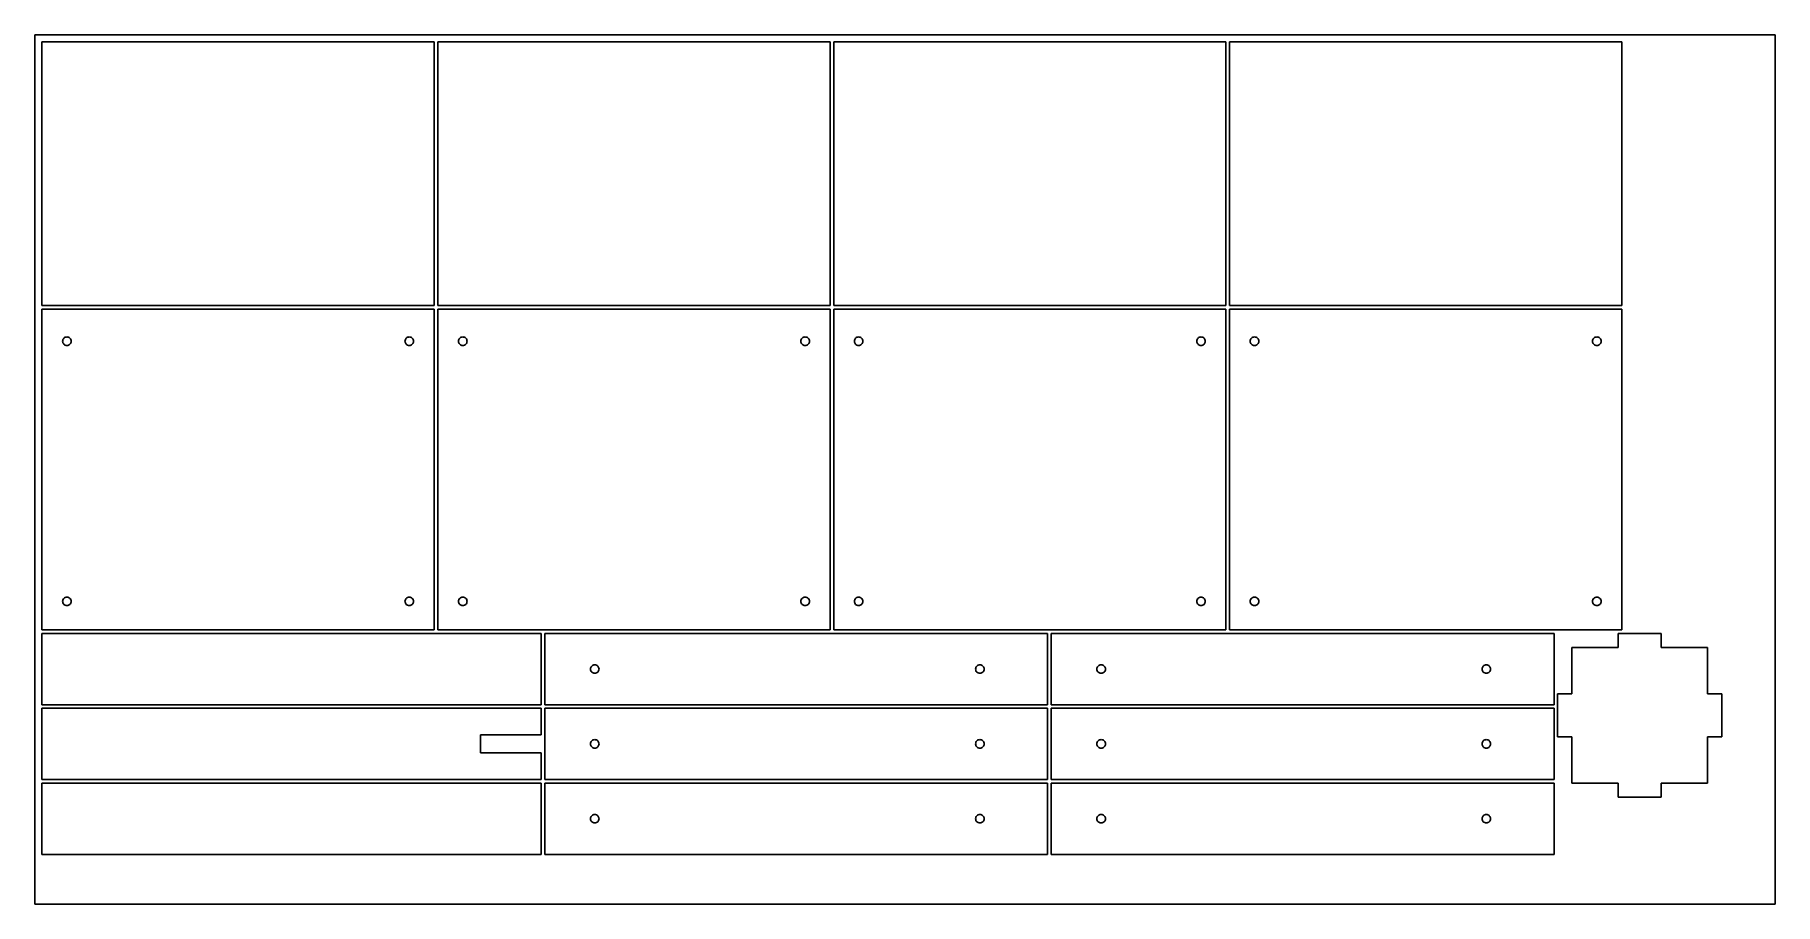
# Model space of a CAD drawing. Extents: x -122 to 122, y -61 to 61.
import ezdxf

# ---------------------------------------------------------------- set-up
doc = ezdxf.new("R2010")
doc.units = 0

msp = doc.modelspace()

# ---------------------------------------------------------------- linework, layer by layer
for p, q in [((-122, -61), (-122, 61)), ((-122, 61), (122, 61)), ((122, -61), (122, 61)), ((-121, 23), (-121, 60)), ((-121, 60), (-66, 60)), ((-66, 23), (-66, 60)), ((-65.5, 23), (-65.5, 60)), ((-65.5, 60), (-10.5, 60)), ((-10.5, 23), (-10.5, 60)), ((-10, 23), (-10, 60)), ((-10, 60), (45, 60)), ((45, 23), (45, 60)), ((45.5, 23), (45.5, 60)), ((45.5, 60), (100.5, 60)), ((100.5, 23), (100.5, 60)), ((-121, 23), (-66, 23)), ((-121, -22.5), (-121, 22.5)), ((-121, 22.5), (-66, 22.5)), ((-66, -22.5), (-66, 22.5)), ((-65.5, 23), (-10.5, 23)), ((-65.5, -22.5), (-65.5, 22.5)), ((-65.5, 22.5), (-10.5, 22.5)), ((-10.5, -22.5), (-10.5, 22.5)), ((-10, 23), (45, 23)), ((-10, -22.5), (-10, 22.5)), ((-10, 22.5), (45, 22.5)), ((45, -22.5), (45, 22.5)), ((45.5, 23), (100.5, 23)), ((45.5, -22.5), (45.5, 22.5)), ((45.5, 22.5), (100.5, 22.5)), ((100.5, -22.5), (100.5, 22.5)), ((-118.1, 18), (-118.09, 18.12)), ((-118.1, 18), (-118.09, 17.88)), ((-118.09, 18.12), (-118.05, 18.23)), ((-118.09, 17.88), (-118.05, 17.77)), ((-118, 18.33), (-118.05, 18.23)), ((-118, 17.67), (-118.05, 17.77)), ((-118, 18.33), (-117.92, 18.42)), ((-118, 17.67), (-117.92, 17.58)), ((-117.83, 18.5), (-117.92, 18.42)), ((-117.92, 17.58), (-117.83, 17.5)), ((-117.83, 18.5), (-117.73, 18.55)), ((-117.83, 17.5), (-117.73, 17.45)), ((-117.62, 18.59), (-117.73, 18.55)), ((-117.73, 17.45), (-117.62, 17.41)), ((-117.62, 18.59), (-117.5, 18.6)), ((-117.62, 17.41), (-117.5, 17.4)), ((-117.38, 18.59), (-117.5, 18.6)), ((-117.5, 17.4), (-117.38, 17.41)), ((-117.38, 18.59), (-117.27, 18.55)), ((-117.38, 17.41), (-117.27, 17.45)), ((-117.17, 18.5), (-117.27, 18.55)), ((-117.27, 17.45), (-117.17, 17.5)), ((-117.17, 18.5), (-117.08, 18.42)), ((-117.17, 17.5), (-117.08, 17.58)), ((-117, 18.33), (-117.08, 18.42)), ((-117.08, 17.58), (-117, 17.67)), ((-117, 18.33), (-116.95, 18.23)), ((-117, 17.67), (-116.95, 17.77)), ((-116.91, 18.12), (-116.95, 18.23)), ((-116.91, 17.88), (-116.95, 17.77)), ((-116.9, 18), (-116.91, 18.12)), ((-116.9, 18), (-116.91, 17.88)), ((-70.1, 18), (-70.09, 18.12)), ((-70.1, 18), (-70.09, 17.88)), ((-70.09, 18.12), (-70.05, 18.23)), ((-70.09, 17.88), (-70.05, 17.77)), ((-70, 18.33), (-70.05, 18.23)), ((-70, 17.67), (-70.05, 17.77)), ((-70, 18.33), (-69.92, 18.42)), ((-70, 17.67), (-69.92, 17.58)), ((-69.83, 18.5), (-69.92, 18.42)), ((-69.92, 17.58), (-69.83, 17.5)), ((-69.83, 18.5), (-69.73, 18.55)), ((-69.83, 17.5), (-69.73, 17.45)), ((-69.62, 18.59), (-69.73, 18.55)), ((-69.73, 17.45), (-69.62, 17.41)), ((-69.62, 18.59), (-69.5, 18.6)), ((-69.62, 17.41), (-69.5, 17.4)), ((-69.38, 18.59), (-69.5, 18.6)), ((-69.5, 17.4), (-69.38, 17.41)), ((-69.38, 18.59), (-69.27, 18.55)), ((-69.38, 17.41), (-69.27, 17.45)), ((-69.17, 18.5), (-69.27, 18.55)), ((-69.27, 17.45), (-69.17, 17.5)), ((-69.17, 18.5), (-69.08, 18.42)), ((-69.08, 17.58), (-69.17, 17.5)), ((-69, 18.33), (-69.08, 18.42)), ((-69.08, 17.58), (-69, 17.67)), ((-69, 18.33), (-68.95, 18.23)), ((-69, 17.67), (-68.95, 17.77)), ((-68.91, 18.12), (-68.95, 18.23)), ((-68.91, 17.88), (-68.95, 17.77)), ((-68.9, 18), (-68.91, 18.12)), ((-68.9, 18), (-68.91, 17.88)), ((-62.6, 18), (-62.59, 18.12)), ((-62.6, 18), (-62.59, 17.88)), ((-62.59, 18.12), (-62.55, 18.23)), ((-62.59, 17.88), (-62.55, 17.77)), ((-62.5, 18.33), (-62.55, 18.23)), ((-62.5, 17.67), (-62.55, 17.77)), ((-62.5, 18.33), (-62.42, 18.42)), ((-62.5, 17.67), (-62.42, 17.58)), ((-62.33, 18.5), (-62.42, 18.42)), ((-62.42, 17.58), (-62.33, 17.5)), ((-62.33, 18.5), (-62.23, 18.55)), ((-62.33, 17.5), (-62.23, 17.45)), ((-62.12, 18.59), (-62.23, 18.55)), ((-62.23, 17.45), (-62.12, 17.41)), ((-62.12, 18.59), (-62, 18.6)), ((-62.12, 17.41), (-62, 17.4)), ((-61.88, 18.59), (-62, 18.6)), ((-62, 17.4), (-61.88, 17.41)), ((-61.88, 18.59), (-61.77, 18.55)), ((-61.88, 17.41), (-61.77, 17.45)), ((-61.67, 18.5), (-61.77, 18.55)), ((-61.77, 17.45), (-61.67, 17.5)), ((-61.67, 18.5), (-61.58, 18.42)), ((-61.67, 17.5), (-61.58, 17.58)), ((-61.5, 18.33), (-61.58, 18.42)), ((-61.58, 17.58), (-61.5, 17.67)), ((-61.5, 18.33), (-61.45, 18.23)), ((-61.5, 17.67), (-61.45, 17.77)), ((-61.41, 18.12), (-61.45, 18.23)), ((-61.41, 17.88), (-61.45, 17.77)), ((-61.4, 18), (-61.41, 18.12)), ((-61.4, 18), (-61.41, 17.88)), ((-14.6, 18), (-14.59, 18.12)), ((-14.6, 18), (-14.59, 17.88)), ((-14.59, 18.12), (-14.55, 18.23)), ((-14.59, 17.88), (-14.55, 17.77)), ((-14.5, 18.33), (-14.55, 18.23)), ((-14.5, 17.67), (-14.55, 17.77)), ((-14.5, 18.33), (-14.42, 18.42)), ((-14.5, 17.67), (-14.42, 17.58)), ((-14.33, 18.5), (-14.42, 18.42)), ((-14.42, 17.58), (-14.33, 17.5)), ((-14.33, 18.5), (-14.23, 18.55)), ((-14.33, 17.5), (-14.23, 17.45)), ((-14.12, 18.59), (-14.23, 18.55)), ((-14.23, 17.45), (-14.12, 17.41)), ((-14.12, 18.59), (-14, 18.6)), ((-14.12, 17.41), (-14, 17.4)), ((-13.88, 18.59), (-14, 18.6)), ((-14, 17.4), (-13.88, 17.41)), ((-13.88, 18.59), (-13.77, 18.55)), ((-13.88, 17.41), (-13.77, 17.45)), ((-13.67, 18.5), (-13.77, 18.55)), ((-13.77, 17.45), (-13.67, 17.5)), ((-13.67, 18.5), (-13.58, 18.42)), ((-13.58, 17.58), (-13.67, 17.5)), ((-13.5, 18.33), (-13.58, 18.42)), ((-13.58, 17.58), (-13.5, 17.67)), ((-13.5, 18.33), (-13.45, 18.23)), ((-13.5, 17.67), (-13.45, 17.77)), ((-13.41, 18.12), (-13.45, 18.23)), ((-13.41, 17.88), (-13.45, 17.77)), ((-13.4, 18), (-13.41, 18.12)), ((-13.4, 18), (-13.41, 17.88)), ((-7.1, 18), (-7.09, 18.12)), ((-7.1, 18), (-7.09, 17.88)), ((-7.09, 18.12), (-7.05, 18.23)), ((-7.09, 17.88), (-7.05, 17.77)), ((-7, 18.33), (-7.05, 18.23)), ((-7, 17.67), (-7.05, 17.77)), ((-7, 18.33), (-6.92, 18.42)), ((-7, 17.67), (-6.92, 17.58)), ((-6.83, 18.5), (-6.92, 18.42)), ((-6.92, 17.58), (-6.83, 17.5)), ((-6.83, 18.5), (-6.73, 18.55)), ((-6.83, 17.5), (-6.73, 17.45)), ((-6.62, 18.59), (-6.73, 18.55)), ((-6.73, 17.45), (-6.62, 17.41)), ((-6.62, 18.59), (-6.5, 18.6)), ((-6.62, 17.41), (-6.5, 17.4)), ((-6.38, 18.59), (-6.5, 18.6)), ((-6.5, 17.4), (-6.38, 17.41)), ((-6.38, 18.59), (-6.27, 18.55)), ((-6.38, 17.41), (-6.27, 17.45)), ((-6.17, 18.5), (-6.27, 18.55)), ((-6.27, 17.45), (-6.17, 17.5)), ((-6.17, 18.5), (-6.08, 18.42)), ((-6.17, 17.5), (-6.08, 17.58)), ((-6, 18.33), (-6.08, 18.42)), ((-6.08, 17.58), (-6, 17.67)), ((-6, 18.33), (-5.95, 18.23)), ((-6, 17.67), (-5.95, 17.77)), ((-5.91, 18.12), (-5.95, 18.23)), ((-5.91, 17.88), (-5.95, 17.77)), ((-5.9, 18), (-5.91, 18.12)), ((-5.9, 18), (-5.91, 17.88)), ((40.9, 18), (40.91, 18.12)), ((40.9, 18), (40.91, 17.88)), ((40.91, 18.12), (40.95, 18.23)), ((40.91, 17.88), (40.95, 17.77)), ((41, 18.33), (40.95, 18.23)), ((41, 17.67), (40.95, 17.77)), ((41, 18.33), (41.08, 18.42)), ((41, 17.67), (41.08, 17.58)), ((41.17, 18.5), (41.08, 18.42)), ((41.08, 17.58), (41.17, 17.5)), ((41.17, 18.5), (41.27, 18.55)), ((41.17, 17.5), (41.27, 17.45)), ((41.38, 18.59), (41.27, 18.55)), ((41.27, 17.45), (41.38, 17.41)), ((41.38, 18.59), (41.5, 18.6)), ((41.38, 17.41), (41.5, 17.4)), ((41.62, 18.59), (41.5, 18.6)), ((41.5, 17.4), (41.62, 17.41)), ((41.62, 18.59), (41.73, 18.55)), ((41.62, 17.41), (41.73, 17.45)), ((41.83, 18.5), (41.73, 18.55)), ((41.73, 17.45), (41.83, 17.5)), ((41.83, 18.5), (41.92, 18.42)), ((41.92, 17.58), (41.83, 17.5)), ((42, 18.33), (41.92, 18.42)), ((41.92, 17.58), (42, 17.67)), ((42, 18.33), (42.05, 18.23)), ((42, 17.67), (42.05, 17.77)), ((42.09, 18.12), (42.05, 18.23)), ((42.09, 17.88), (42.05, 17.77)), ((42.1, 18), (42.09, 18.12)), ((42.1, 18), (42.09, 17.88)), ((48.4, 18), (48.41, 18.12)), ((48.4, 18), (48.41, 17.88)), ((48.41, 18.12), (48.45, 18.23)), ((48.41, 17.88), (48.45, 17.77)), ((48.5, 18.33), (48.45, 18.23)), ((48.5, 17.67), (48.45, 17.77)), ((48.5, 18.33), (48.58, 18.42)), ((48.5, 17.67), (48.58, 17.58)), ((48.67, 18.5), (48.58, 18.42)), ((48.58, 17.58), (48.67, 17.5)), ((48.67, 18.5), (48.77, 18.55)), ((48.67, 17.5), (48.77, 17.45)), ((48.88, 18.59), (48.77, 18.55)), ((48.77, 17.45), (48.88, 17.41)), ((48.88, 18.59), (49, 18.6)), ((48.88, 17.41), (49, 17.4)), ((49.12, 18.59), (49, 18.6)), ((49, 17.4), (49.12, 17.41)), ((49.12, 18.59), (49.23, 18.55)), ((49.12, 17.41), (49.23, 17.45)), ((49.33, 18.5), (49.23, 18.55)), ((49.23, 17.45), (49.33, 17.5)), ((49.33, 18.5), (49.42, 18.42)), ((49.33, 17.5), (49.42, 17.58)), ((49.5, 18.33), (49.42, 18.42)), ((49.42, 17.58), (49.5, 17.67)), ((49.5, 18.33), (49.55, 18.23)), ((49.5, 17.67), (49.55, 17.77)), ((49.59, 18.12), (49.55, 18.23)), ((49.59, 17.88), (49.55, 17.77)), ((49.6, 18), (49.59, 18.12)), ((49.6, 18), (49.59, 17.88)), ((96.4, 18), (96.41, 18.12)), ((96.4, 18), (96.41, 17.88)), ((96.41, 18.12), (96.45, 18.23)), ((96.41, 17.88), (96.45, 17.77)), ((96.5, 18.33), (96.45, 18.23)), ((96.5, 17.67), (96.45, 17.77)), ((96.5, 18.33), (96.58, 18.42)), ((96.5, 17.67), (96.58, 17.58)), ((96.67, 18.5), (96.58, 18.42)), ((96.58, 17.58), (96.67, 17.5)), ((96.67, 18.5), (96.77, 18.55)), ((96.67, 17.5), (96.77, 17.45)), ((96.88, 18.59), (96.77, 18.55)), ((96.77, 17.45), (96.88, 17.41)), ((96.88, 18.59), (97, 18.6)), ((96.88, 17.41), (97, 17.4)), ((97.12, 18.59), (97, 18.6)), ((97, 17.4), (97.12, 17.41)), ((97.12, 18.59), (97.23, 18.55)), ((97.12, 17.41), (97.23, 17.45)), ((97.33, 18.5), (97.23, 18.55)), ((97.23, 17.45), (97.33, 17.5)), ((97.33, 18.5), (97.42, 18.42)), ((97.42, 17.58), (97.33, 17.5)), ((97.5, 18.33), (97.42, 18.42)), ((97.42, 17.58), (97.5, 17.67)), ((97.5, 18.33), (97.55, 18.23)), ((97.5, 17.67), (97.55, 17.77)), ((97.59, 18.12), (97.55, 18.23)), ((97.59, 17.88), (97.55, 17.77)), ((97.6, 18), (97.59, 18.12)), ((97.6, 18), (97.59, 17.88)), ((-118.1, -18.5), (-118.09, -18.38)), ((-118.1, -18.5), (-118.09, -18.62)), ((-118.09, -18.38), (-118.05, -18.27)), ((-118.09, -18.62), (-118.05, -18.73)), ((-118, -18.17), (-118.05, -18.27)), ((-118, -18.83), (-118.05, -18.73)), ((-118, -18.17), (-117.92, -18.08)), ((-118, -18.83), (-117.92, -18.92)), ((-117.92, -18.08), (-117.83, -18)), ((-117.83, -19), (-117.92, -18.92)), ((-117.83, -18), (-117.73, -17.95)), ((-117.83, -19), (-117.73, -19.05)), ((-117.73, -17.95), (-117.62, -17.91)), ((-117.62, -19.09), (-117.73, -19.05)), ((-117.62, -17.91), (-117.5, -17.9)), ((-117.62, -19.09), (-117.5, -19.1)), ((-117.5, -17.9), (-117.38, -17.91)), ((-117.5, -19.1), (-117.38, -19.09)), ((-117.38, -17.91), (-117.27, -17.95)), ((-117.38, -19.09), (-117.27, -19.05)), ((-117.27, -17.95), (-117.17, -18)), ((-117.17, -19), (-117.27, -19.05)), ((-117.17, -18), (-117.08, -18.08)), ((-117.17, -19), (-117.08, -18.92)), ((-117.08, -18.08), (-117, -18.17)), ((-117, -18.83), (-117.08, -18.92)), ((-117, -18.17), (-116.95, -18.27)), ((-117, -18.83), (-116.95, -18.73)), ((-116.91, -18.38), (-116.95, -18.27)), ((-116.91, -18.62), (-116.95, -18.73)), ((-116.9, -18.5), (-116.91, -18.38)), ((-116.9, -18.5), (-116.91, -18.62)), ((-70.1, -18.5), (-70.09, -18.38)), ((-70.1, -18.5), (-70.09, -18.62)), ((-70.09, -18.38), (-70.05, -18.27)), ((-70.09, -18.62), (-70.05, -18.73)), ((-70, -18.17), (-70.05, -18.27)), ((-70.05, -18.73), (-70, -18.83)), ((-70, -18.17), (-69.92, -18.08)), ((-70, -18.83), (-69.92, -18.92)), ((-69.92, -18.08), (-69.83, -18)), ((-69.92, -18.92), (-69.83, -19)), ((-69.83, -18), (-69.73, -17.95)), ((-69.83, -19), (-69.73, -19.05)), ((-69.73, -17.95), (-69.62, -17.91)), ((-69.62, -19.09), (-69.73, -19.05)), ((-69.62, -17.91), (-69.5, -17.9)), ((-69.62, -19.09), (-69.5, -19.1)), ((-69.5, -17.9), (-69.38, -17.91)), ((-69.38, -19.09), (-69.5, -19.1)), ((-69.38, -17.91), (-69.27, -17.95)), ((-69.38, -19.09), (-69.27, -19.05)), ((-69.27, -17.95), (-69.17, -18)), ((-69.17, -19), (-69.27, -19.05)), ((-69.17, -18), (-69.08, -18.08)), ((-69.17, -19), (-69.08, -18.92)), ((-69.08, -18.08), (-69, -18.17)), ((-69, -18.83), (-69.08, -18.92)), ((-69, -18.17), (-68.95, -18.27)), ((-69, -18.83), (-68.95, -18.73)), ((-68.91, -18.38), (-68.95, -18.27)), ((-68.91, -18.62), (-68.95, -18.73)), ((-68.9, -18.5), (-68.91, -18.38)), ((-68.9, -18.5), (-68.91, -18.62)), ((-62.6, -18.5), (-62.59, -18.38)), ((-62.6, -18.5), (-62.59, -18.62)), ((-62.59, -18.38), (-62.55, -18.27)), ((-62.59, -18.62), (-62.55, -18.73)), ((-62.5, -18.17), (-62.55, -18.27)), ((-62.5, -18.83), (-62.55, -18.73)), ((-62.5, -18.17), (-62.42, -18.08)), ((-62.5, -18.83), (-62.42, -18.92)), ((-62.42, -18.08), (-62.33, -18)), ((-62.33, -19), (-62.42, -18.92)), ((-62.33, -18), (-62.23, -17.95)), ((-62.33, -19), (-62.23, -19.05)), ((-62.23, -17.95), (-62.12, -17.91)), ((-62.12, -19.09), (-62.23, -19.05)), ((-62.12, -17.91), (-62, -17.9)), ((-62.12, -19.09), (-62, -19.1)), ((-62, -17.9), (-61.88, -17.91)), ((-62, -19.1), (-61.88, -19.09)), ((-61.88, -17.91), (-61.77, -17.95)), ((-61.88, -19.09), (-61.77, -19.05)), ((-61.77, -17.95), (-61.67, -18)), ((-61.67, -19), (-61.77, -19.05)), ((-61.67, -18), (-61.58, -18.08)), ((-61.67, -19), (-61.58, -18.92)), ((-61.58, -18.08), (-61.5, -18.17)), ((-61.5, -18.83), (-61.58, -18.92)), ((-61.5, -18.17), (-61.45, -18.27)), ((-61.5, -18.83), (-61.45, -18.73)), ((-61.41, -18.38), (-61.45, -18.27)), ((-61.41, -18.62), (-61.45, -18.73)), ((-61.4, -18.5), (-61.41, -18.38)), ((-61.4, -18.5), (-61.41, -18.62)), ((-14.6, -18.5), (-14.59, -18.38)), ((-14.6, -18.5), (-14.59, -18.62)), ((-14.59, -18.38), (-14.55, -18.27)), ((-14.59, -18.62), (-14.55, -18.73)), ((-14.5, -18.17), (-14.55, -18.27)), ((-14.55, -18.73), (-14.5, -18.83)), ((-14.5, -18.17), (-14.42, -18.08)), ((-14.5, -18.83), (-14.42, -18.92)), ((-14.42, -18.08), (-14.33, -18)), ((-14.42, -18.92), (-14.33, -19)), ((-14.33, -18), (-14.23, -17.95)), ((-14.33, -19), (-14.23, -19.05)), ((-14.23, -17.95), (-14.12, -17.91)), ((-14.12, -19.09), (-14.23, -19.05)), ((-14.12, -17.91), (-14, -17.9)), ((-14.12, -19.09), (-14, -19.1)), ((-14, -17.9), (-13.88, -17.91)), ((-13.88, -19.09), (-14, -19.1)), ((-13.88, -17.91), (-13.77, -17.95)), ((-13.88, -19.09), (-13.77, -19.05)), ((-13.77, -17.95), (-13.67, -18)), ((-13.67, -19), (-13.77, -19.05)), ((-13.67, -18), (-13.58, -18.08)), ((-13.67, -19), (-13.58, -18.92)), ((-13.58, -18.08), (-13.5, -18.17)), ((-13.5, -18.83), (-13.58, -18.92)), ((-13.5, -18.17), (-13.45, -18.27)), ((-13.5, -18.83), (-13.45, -18.73)), ((-13.41, -18.38), (-13.45, -18.27)), ((-13.41, -18.62), (-13.45, -18.73)), ((-13.4, -18.5), (-13.41, -18.38)), ((-13.4, -18.5), (-13.41, -18.62)), ((-7.1, -18.5), (-7.09, -18.38)), ((-7.1, -18.5), (-7.09, -18.62)), ((-7.09, -18.38), (-7.05, -18.27)), ((-7.09, -18.62), (-7.05, -18.73)), ((-7, -18.17), (-7.05, -18.27)), ((-7, -18.83), (-7.05, -18.73)), ((-7, -18.17), (-6.92, -18.08)), ((-7, -18.83), (-6.92, -18.92)), ((-6.92, -18.08), (-6.83, -18)), ((-6.83, -19), (-6.92, -18.92)), ((-6.83, -18), (-6.73, -17.95)), ((-6.83, -19), (-6.73, -19.05)), ((-6.73, -17.95), (-6.62, -17.91)), ((-6.62, -19.09), (-6.73, -19.05)), ((-6.62, -17.91), (-6.5, -17.9)), ((-6.62, -19.09), (-6.5, -19.1)), ((-6.5, -17.9), (-6.38, -17.91)), ((-6.5, -19.1), (-6.38, -19.09)), ((-6.38, -17.91), (-6.27, -17.95)), ((-6.38, -19.09), (-6.27, -19.05)), ((-6.27, -17.95), (-6.17, -18)), ((-6.17, -19), (-6.27, -19.05)), ((-6.17, -18), (-6.08, -18.08)), ((-6.17, -19), (-6.08, -18.92)), ((-6.08, -18.08), (-6, -18.17)), ((-6, -18.83), (-6.08, -18.92)), ((-6, -18.17), (-5.95, -18.27)), ((-6, -18.83), (-5.95, -18.73)), ((-5.91, -18.38), (-5.95, -18.27)), ((-5.91, -18.62), (-5.95, -18.73)), ((-5.9, -18.5), (-5.91, -18.38)), ((-5.9, -18.5), (-5.91, -18.62)), ((40.9, -18.5), (40.91, -18.38)), ((40.9, -18.5), (40.91, -18.62)), ((40.91, -18.38), (40.95, -18.27)), ((40.91, -18.62), (40.95, -18.73)), ((41, -18.17), (40.95, -18.27)), ((40.95, -18.73), (41, -18.83)), ((41, -18.17), (41.08, -18.08)), ((41, -18.83), (41.08, -18.92)), ((41.08, -18.08), (41.17, -18)), ((41.08, -18.92), (41.17, -19)), ((41.17, -18), (41.27, -17.95)), ((41.17, -19), (41.27, -19.05)), ((41.27, -17.95), (41.38, -17.91)), ((41.38, -19.09), (41.27, -19.05)), ((41.38, -17.91), (41.5, -17.9)), ((41.38, -19.09), (41.5, -19.1)), ((41.5, -17.9), (41.62, -17.91)), ((41.62, -19.09), (41.5, -19.1)), ((41.62, -17.91), (41.73, -17.95)), ((41.62, -19.09), (41.73, -19.05)), ((41.73, -17.95), (41.83, -18)), ((41.83, -19), (41.73, -19.05)), ((41.83, -18), (41.92, -18.08)), ((41.83, -19), (41.92, -18.92)), ((41.92, -18.08), (42, -18.17)), ((42, -18.83), (41.92, -18.92)), ((42, -18.17), (42.05, -18.27)), ((42, -18.83), (42.05, -18.73)), ((42.09, -18.38), (42.05, -18.27)), ((42.09, -18.62), (42.05, -18.73)), ((42.1, -18.5), (42.09, -18.38)), ((42.1, -18.5), (42.09, -18.62)), ((48.4, -18.5), (48.41, -18.38)), ((48.4, -18.5), (48.41, -18.62)), ((48.41, -18.38), (48.45, -18.27)), ((48.41, -18.62), (48.45, -18.73)), ((48.5, -18.17), (48.45, -18.27)), ((48.5, -18.83), (48.45, -18.73)), ((48.5, -18.17), (48.58, -18.08)), ((48.5, -18.83), (48.58, -18.92)), ((48.58, -18.08), (48.67, -18)), ((48.67, -19), (48.58, -18.92)), ((48.67, -18), (48.77, -17.95)), ((48.67, -19), (48.77, -19.05)), ((48.77, -17.95), (48.88, -17.91)), ((48.88, -19.09), (48.77, -19.05)), ((48.88, -17.91), (49, -17.9)), ((48.88, -19.09), (49, -19.1)), ((49, -17.9), (49.12, -17.91)), ((49, -19.1), (49.12, -19.09)), ((49.12, -17.91), (49.23, -17.95)), ((49.12, -19.09), (49.23, -19.05)), ((49.23, -17.95), (49.33, -18)), ((49.33, -19), (49.23, -19.05)), ((49.33, -18), (49.42, -18.08)), ((49.33, -19), (49.42, -18.92)), ((49.42, -18.08), (49.5, -18.17)), ((49.5, -18.83), (49.42, -18.92)), ((49.5, -18.17), (49.55, -18.27)), ((49.5, -18.83), (49.55, -18.73)), ((49.59, -18.38), (49.55, -18.27)), ((49.59, -18.62), (49.55, -18.73)), ((49.6, -18.5), (49.59, -18.38)), ((49.6, -18.5), (49.59, -18.62)), ((96.4, -18.5), (96.41, -18.38)), ((96.4, -18.5), (96.41, -18.62)), ((96.41, -18.38), (96.45, -18.27)), ((96.41, -18.62), (96.45, -18.73)), ((96.5, -18.17), (96.45, -18.27)), ((96.45, -18.73), (96.5, -18.83)), ((96.5, -18.17), (96.58, -18.08)), ((96.5, -18.83), (96.58, -18.92)), ((96.58, -18.08), (96.67, -18)), ((96.58, -18.92), (96.67, -19)), ((96.67, -18), (96.77, -17.95)), ((96.67, -19), (96.77, -19.05)), ((96.77, -17.95), (96.88, -17.91)), ((96.88, -19.09), (96.77, -19.05)), ((96.88, -17.91), (97, -17.9)), ((96.88, -19.09), (97, -19.1)), ((97, -17.9), (97.12, -17.91)), ((97.12, -19.09), (97, -19.1)), ((97.12, -17.91), (97.23, -17.95)), ((97.12, -19.09), (97.23, -19.05)), ((97.23, -17.95), (97.33, -18)), ((97.33, -19), (97.23, -19.05)), ((97.33, -18), (97.42, -18.08)), ((97.33, -19), (97.42, -18.92)), ((97.42, -18.08), (97.5, -18.17)), ((97.5, -18.83), (97.42, -18.92)), ((97.5, -18.17), (97.55, -18.27)), ((97.5, -18.83), (97.55, -18.73)), ((97.59, -18.38), (97.55, -18.27)), ((97.59, -18.62), (97.55, -18.73)), ((97.6, -18.5), (97.59, -18.38)), ((97.6, -18.5), (97.59, -18.62)), ((-121, -22.5), (-66, -22.5)), ((-121, -33), (-121, -23)), ((-51, -23), (-121, -23)), ((-65.5, -22.5), (-10.5, -22.5)), ((-51, -33), (-51, -23)), ((-50.5, -33), (-50.5, -23)), ((20, -23), (-50.5, -23)), ((-10, -22.5), (45, -22.5)), ((20, -33), (20, -23)), ((20.5, -33), (20.5, -23)), ((91, -23), (20.5, -23)), ((45.5, -22.5), (100.5, -22.5)), ((91, -33), (91, -23)), ((106, -23), (100, -23)), ((100, -23), (100, -25)), ((106, -23), (106, -25)), ((93.5, -25), (93.5, -31.5)), ((93.5, -25), (100, -25)), ((106, -25), (112.5, -25)), ((112.5, -25), (112.5, -31.5)), ((-44.09, -27.88), (-44.1, -28)), ((-44.09, -28.12), (-44.1, -28)), ((-44.09, -27.88), (-44.05, -27.77)), ((-44.09, -28.12), (-44.05, -28.23)), ((-44, -27.67), (-44.05, -27.77)), ((-44, -28.33), (-44.05, -28.23)), ((-44, -27.67), (-43.92, -27.58)), ((-44, -28.33), (-43.92, -28.42)), ((-43.83, -27.5), (-43.92, -27.58)), ((-43.83, -28.5), (-43.92, -28.42)), ((-43.83, -27.5), (-43.73, -27.45)), ((-43.83, -28.5), (-43.73, -28.55)), ((-43.62, -27.41), (-43.73, -27.45)), ((-43.62, -28.59), (-43.73, -28.55)), ((-43.5, -27.4), (-43.62, -27.41)), ((-43.5, -28.6), (-43.62, -28.59)), ((-43.5, -27.4), (-43.38, -27.41)), ((-43.5, -28.6), (-43.38, -28.59)), ((-43.38, -27.41), (-43.27, -27.45)), ((-43.38, -28.59), (-43.27, -28.55)), ((-43.17, -27.5), (-43.27, -27.45)), ((-43.17, -28.5), (-43.27, -28.55)), ((-43.17, -27.5), (-43.08, -27.58)), ((-43.17, -28.5), (-43.08, -28.42)), ((-43, -27.67), (-43.08, -27.58)), ((-43, -28.33), (-43.08, -28.42)), ((-43, -27.67), (-42.95, -27.77)), ((-43, -28.33), (-42.95, -28.23)), ((-42.91, -27.88), (-42.95, -27.77)), ((-42.91, -28.12), (-42.95, -28.23)), ((-42.91, -27.88), (-42.9, -28)), ((-42.91, -28.12), (-42.9, -28)), ((9.91, -27.88), (9.9, -28)), ((9.91, -28.12), (9.9, -28)), ((9.91, -27.88), (9.95, -27.77)), ((9.91, -28.12), (9.95, -28.23)), ((10, -27.67), (9.95, -27.77)), ((10, -28.33), (9.95, -28.23)), ((10, -27.67), (10.08, -27.58)), ((10, -28.33), (10.08, -28.42)), ((10.17, -27.5), (10.08, -27.58)), ((10.17, -28.5), (10.08, -28.42)), ((10.17, -27.5), (10.27, -27.45)), ((10.17, -28.5), (10.27, -28.55)), ((10.38, -27.41), (10.27, -27.45)), ((10.38, -28.59), (10.27, -28.55)), ((10.5, -27.4), (10.38, -27.41)), ((10.5, -28.6), (10.38, -28.59)), ((10.5, -27.4), (10.62, -27.41)), ((10.5, -28.6), (10.62, -28.59)), ((10.62, -27.41), (10.73, -27.45)), ((10.62, -28.59), (10.73, -28.55)), ((10.83, -27.5), (10.73, -27.45)), ((10.73, -28.55), (10.83, -28.5)), ((10.83, -27.5), (10.92, -27.58)), ((10.83, -28.5), (10.92, -28.42)), ((11, -27.67), (10.92, -27.58)), ((10.92, -28.42), (11, -28.33)), ((11, -27.67), (11.05, -27.77)), ((11.05, -28.23), (11, -28.33)), ((11.09, -27.88), (11.05, -27.77)), ((11.09, -28.12), (11.05, -28.23)), ((11.09, -27.88), (11.1, -28)), ((11.09, -28.12), (11.1, -28)), ((26.91, -27.88), (26.9, -28)), ((26.91, -28.12), (26.9, -28)), ((26.91, -27.88), (26.95, -27.77)), ((26.91, -28.12), (26.95, -28.23)), ((27, -27.67), (26.95, -27.77)), ((27, -28.33), (26.95, -28.23)), ((27, -27.67), (27.08, -27.58)), ((27, -28.33), (27.08, -28.42)), ((27.17, -27.5), (27.08, -27.58)), ((27.17, -28.5), (27.08, -28.42)), ((27.17, -27.5), (27.27, -27.45)), ((27.17, -28.5), (27.27, -28.55)), ((27.38, -27.41), (27.27, -27.45)), ((27.38, -28.59), (27.27, -28.55)), ((27.5, -27.4), (27.38, -27.41)), ((27.5, -28.6), (27.38, -28.59)), ((27.5, -27.4), (27.62, -27.41)), ((27.5, -28.6), (27.62, -28.59)), ((27.62, -27.41), (27.73, -27.45)), ((27.62, -28.59), (27.73, -28.55)), ((27.83, -27.5), (27.73, -27.45)), ((27.83, -28.5), (27.73, -28.55)), ((27.83, -27.5), (27.92, -27.58)), ((27.83, -28.5), (27.92, -28.42)), ((28, -27.67), (27.92, -27.58)), ((28, -28.33), (27.92, -28.42)), ((28, -27.67), (28.05, -27.77)), ((28, -28.33), (28.05, -28.23)), ((28.09, -27.88), (28.05, -27.77)), ((28.09, -28.12), (28.05, -28.23)), ((28.09, -27.88), (28.1, -28)), ((28.09, -28.12), (28.1, -28)), ((80.91, -27.88), (80.9, -28)), ((80.91, -28.12), (80.9, -28)), ((80.91, -27.88), (80.95, -27.77)), ((80.91, -28.12), (80.95, -28.23)), ((81, -27.67), (80.95, -27.77)), ((81, -28.33), (80.95, -28.23)), ((81, -27.67), (81.08, -27.58)), ((81, -28.33), (81.08, -28.42)), ((81.17, -27.5), (81.08, -27.58)), ((81.17, -28.5), (81.08, -28.42)), ((81.17, -27.5), (81.27, -27.45)), ((81.17, -28.5), (81.27, -28.55)), ((81.38, -27.41), (81.27, -27.45)), ((81.38, -28.59), (81.27, -28.55)), ((81.5, -27.4), (81.38, -27.41)), ((81.5, -28.6), (81.38, -28.59)), ((81.5, -27.4), (81.62, -27.41)), ((81.5, -28.6), (81.62, -28.59)), ((81.62, -27.41), (81.73, -27.45)), ((81.62, -28.59), (81.73, -28.55)), ((81.83, -27.5), (81.73, -27.45)), ((81.73, -28.55), (81.83, -28.5)), ((81.83, -27.5), (81.92, -27.58)), ((81.83, -28.5), (81.92, -28.42)), ((82, -27.67), (81.92, -27.58)), ((81.92, -28.42), (82, -28.33)), ((82, -27.67), (82.05, -27.77)), ((82.05, -28.23), (82, -28.33)), ((82.09, -27.88), (82.05, -27.77)), ((82.09, -28.12), (82.05, -28.23)), ((82.09, -27.88), (82.1, -28)), ((82.09, -28.12), (82.1, -28)), ((91.5, -31.5), (91.5, -37.5)), ((91.5, -31.5), (93.5, -31.5)), ((114.5, -31.5), (112.5, -31.5)), ((114.5, -37.5), (114.5, -31.5)), ((-51, -33), (-121, -33)), ((-121, -43.5), (-121, -33.5)), ((-51, -33.5), (-121, -33.5)), ((-51, -33.5), (-51, -37.25)), ((20, -33), (-50.5, -33)), ((-50.5, -43.5), (-50.5, -33.5)), ((20, -33.5), (-50.5, -33.5)), ((20, -43.5), (20, -33.5)), ((91, -33), (20.5, -33)), ((20.5, -43.5), (20.5, -33.5)), ((91, -33.5), (20.5, -33.5)), ((91, -43.5), (91, -33.5)), ((-51, -37.25), (-59.5, -37.25)), ((-59.5, -39.75), (-59.5, -37.25)), ((-44.09, -38.38), (-44.1, -38.5)), ((-44.09, -38.62), (-44.1, -38.5)), ((-44.09, -38.38), (-44.05, -38.27)), ((-44.09, -38.62), (-44.05, -38.73)), ((-44, -38.17), (-44.05, -38.27)), ((-44, -38.83), (-44.05, -38.73)), ((-44, -38.17), (-43.92, -38.08)), ((-44, -38.83), (-43.92, -38.92)), ((-43.83, -38), (-43.92, -38.08)), ((-43.83, -39), (-43.92, -38.92)), ((-43.83, -38), (-43.73, -37.95)), ((-43.83, -39), (-43.73, -39.05)), ((-43.62, -37.91), (-43.73, -37.95)), ((-43.5, -37.9), (-43.62, -37.91)), ((-43.5, -37.9), (-43.38, -37.91)), ((-43.38, -37.91), (-43.27, -37.95)), ((-43.17, -38), (-43.27, -37.95)), ((-43.17, -39), (-43.27, -39.05)), ((-43.17, -38), (-43.08, -38.08)), ((-43.17, -39), (-43.08, -38.92)), ((-43, -38.17), (-43.08, -38.08)), ((-43, -38.83), (-43.08, -38.92)), ((-43, -38.17), (-42.95, -38.27)), ((-43, -38.83), (-42.95, -38.73)), ((-42.91, -38.38), (-42.95, -38.27)), ((-42.91, -38.62), (-42.95, -38.73)), ((-42.91, -38.38), (-42.9, -38.5)), ((-42.91, -38.62), (-42.9, -38.5)), ((9.91, -38.38), (9.9, -38.5)), ((9.91, -38.62), (9.9, -38.5)), ((9.91, -38.38), (9.95, -38.27)), ((9.91, -38.62), (9.95, -38.73)), ((10, -38.17), (9.95, -38.27)), ((10, -38.83), (9.95, -38.73)), ((10, -38.17), (10.08, -38.08)), ((10, -38.83), (10.08, -38.92)), ((10.17, -38), (10.08, -38.08)), ((10.17, -39), (10.08, -38.92)), ((10.17, -38), (10.27, -37.95)), ((10.17, -39), (10.27, -39.05)), ((10.38, -37.91), (10.27, -37.95)), ((10.5, -37.9), (10.38, -37.91)), ((10.5, -37.9), (10.62, -37.91)), ((10.62, -37.91), (10.73, -37.95)), ((10.83, -38), (10.73, -37.95)), ((10.73, -39.05), (10.83, -39)), ((10.83, -38), (10.92, -38.08)), ((10.83, -39), (10.92, -38.92)), ((11, -38.17), (10.92, -38.08)), ((10.92, -38.92), (11, -38.83)), ((11, -38.17), (11.05, -38.27)), ((11.05, -38.73), (11, -38.83)), ((11.09, -38.38), (11.05, -38.27)), ((11.09, -38.62), (11.05, -38.73)), ((11.09, -38.38), (11.1, -38.5)), ((11.09, -38.62), (11.1, -38.5)), ((26.91, -38.38), (26.9, -38.5)), ((26.91, -38.62), (26.9, -38.5)), ((26.91, -38.38), (26.95, -38.27)), ((26.91, -38.62), (26.95, -38.73)), ((27, -38.17), (26.95, -38.27)), ((27, -38.83), (26.95, -38.73)), ((27, -38.17), (27.08, -38.08)), ((27, -38.83), (27.08, -38.92)), ((27.17, -38), (27.08, -38.08)), ((27.17, -39), (27.08, -38.92)), ((27.17, -38), (27.27, -37.95)), ((27.17, -39), (27.27, -39.05)), ((27.38, -37.91), (27.27, -37.95)), ((27.5, -37.9), (27.38, -37.91)), ((27.5, -37.9), (27.62, -37.91)), ((27.62, -37.91), (27.73, -37.95)), ((27.83, -38), (27.73, -37.95)), ((27.83, -39), (27.73, -39.05)), ((27.83, -38), (27.92, -38.08)), ((27.83, -39), (27.92, -38.92)), ((28, -38.17), (27.92, -38.08)), ((28, -38.83), (27.92, -38.92)), ((28, -38.17), (28.05, -38.27)), ((28, -38.83), (28.05, -38.73)), ((28.09, -38.38), (28.05, -38.27)), ((28.09, -38.62), (28.05, -38.73)), ((28.09, -38.38), (28.1, -38.5)), ((28.09, -38.62), (28.1, -38.5)), ((80.91, -38.38), (80.9, -38.5)), ((80.91, -38.62), (80.9, -38.5)), ((80.91, -38.38), (80.95, -38.27)), ((80.91, -38.62), (80.95, -38.73)), ((81, -38.17), (80.95, -38.27)), ((81, -38.83), (80.95, -38.73)), ((81, -38.17), (81.08, -38.08)), ((81, -38.83), (81.08, -38.92)), ((81.17, -38), (81.08, -38.08)), ((81.17, -39), (81.08, -38.92)), ((81.17, -38), (81.27, -37.95)), ((81.17, -39), (81.27, -39.05)), ((81.38, -37.91), (81.27, -37.95)), ((81.5, -37.9), (81.38, -37.91)), ((81.5, -37.9), (81.62, -37.91)), ((81.62, -37.91), (81.73, -37.95)), ((81.83, -38), (81.73, -37.95)), ((81.73, -39.05), (81.83, -39)), ((81.83, -38), (81.92, -38.08)), ((81.83, -39), (81.92, -38.92)), ((82, -38.17), (81.92, -38.08)), ((81.92, -38.92), (82, -38.83)), ((82, -38.17), (82.05, -38.27)), ((82.05, -38.73), (82, -38.83)), ((82.09, -38.38), (82.05, -38.27)), ((82.09, -38.62), (82.05, -38.73)), ((82.09, -38.38), (82.1, -38.5)), ((82.09, -38.62), (82.1, -38.5)), ((91.5, -37.5), (93.5, -37.5)), ((93.5, -37.5), (93.5, -44)), ((112.5, -37.5), (112.5, -44)), ((114.5, -37.5), (112.5, -37.5)), ((-51, -39.75), (-59.5, -39.75)), ((-51, -43.5), (-51, -39.75)), ((-43.62, -39.09), (-43.73, -39.05)), ((-43.5, -39.1), (-43.62, -39.09)), ((-43.5, -39.1), (-43.38, -39.09)), ((-43.38, -39.09), (-43.27, -39.05)), ((10.38, -39.09), (10.27, -39.05)), ((10.5, -39.1), (10.38, -39.09)), ((10.5, -39.1), (10.62, -39.09)), ((10.62, -39.09), (10.73, -39.05)), ((27.38, -39.09), (27.27, -39.05)), ((27.5, -39.1), (27.38, -39.09)), ((27.5, -39.1), (27.62, -39.09)), ((27.62, -39.09), (27.73, -39.05)), ((81.38, -39.09), (81.27, -39.05)), ((81.5, -39.1), (81.38, -39.09)), ((81.5, -39.1), (81.62, -39.09)), ((81.62, -39.09), (81.73, -39.05)), ((-51, -43.5), (-121, -43.5)), ((20, -43.5), (-50.5, -43.5)), ((91, -43.5), (20.5, -43.5)), ((-121, -54), (-121, -44)), ((-51, -44), (-121, -44)), ((-51, -54), (-51, -44)), ((-50.5, -54), (-50.5, -44)), ((20, -44), (-50.5, -44)), ((20, -54), (20, -44)), ((20.5, -54), (20.5, -44)), ((91, -44), (20.5, -44)), ((91, -54), (91, -44)), ((93.5, -44), (100, -44)), ((100, -46), (100, -44)), ((100, -46), (106, -46)), ((106, -46), (106, -44)), ((106, -44), (112.5, -44)), ((-44.09, -48.88), (-44.05, -48.77)), ((-44, -48.67), (-44.05, -48.77)), ((-44, -48.67), (-43.92, -48.58)), ((-43.83, -48.5), (-43.92, -48.58)), ((-43.83, -48.5), (-43.73, -48.45)), ((-43.62, -48.41), (-43.73, -48.45)), ((-43.5, -48.4), (-43.62, -48.41)), ((-43.5, -48.4), (-43.38, -48.41)), ((-43.38, -48.41), (-43.27, -48.45)), ((-43.17, -48.5), (-43.27, -48.45)), ((-43.17, -48.5), (-43.08, -48.58)), ((-43, -48.67), (-43.08, -48.58)), ((-43, -48.67), (-42.95, -48.77)), ((-42.91, -48.88), (-42.95, -48.77)), ((9.91, -48.88), (9.95, -48.77)), ((10, -48.67), (9.95, -48.77)), ((10, -48.67), (10.08, -48.58)), ((10.17, -48.5), (10.08, -48.58)), ((10.17, -48.5), (10.27, -48.45)), ((10.38, -48.41), (10.27, -48.45)), ((10.5, -48.4), (10.38, -48.41)), ((10.5, -48.4), (10.62, -48.41)), ((10.62, -48.41), (10.73, -48.45)), ((10.83, -48.5), (10.73, -48.45)), ((10.83, -48.5), (10.92, -48.58)), ((11, -48.67), (10.92, -48.58)), ((11, -48.67), (11.05, -48.77)), ((11.09, -48.88), (11.05, -48.77)), ((26.91, -48.88), (26.95, -48.77)), ((27, -48.67), (26.95, -48.77)), ((27, -48.67), (27.08, -48.58)), ((27.17, -48.5), (27.08, -48.58)), ((27.17, -48.5), (27.27, -48.45)), ((27.38, -48.41), (27.27, -48.45)), ((27.5, -48.4), (27.38, -48.41)), ((27.5, -48.4), (27.62, -48.41)), ((27.62, -48.41), (27.73, -48.45)), ((27.83, -48.5), (27.73, -48.45)), ((27.83, -48.5), (27.92, -48.58)), ((28, -48.67), (27.92, -48.58)), ((28, -48.67), (28.05, -48.77)), ((28.09, -48.88), (28.05, -48.77)), ((80.91, -48.88), (80.95, -48.77)), ((81, -48.67), (80.95, -48.77)), ((81, -48.67), (81.08, -48.58)), ((81.17, -48.5), (81.08, -48.58)), ((81.17, -48.5), (81.27, -48.45)), ((81.38, -48.41), (81.27, -48.45)), ((81.5, -48.4), (81.38, -48.41)), ((81.5, -48.4), (81.62, -48.41)), ((81.62, -48.41), (81.73, -48.45)), ((81.83, -48.5), (81.73, -48.45)), ((81.83, -48.5), (81.92, -48.58)), ((82, -48.67), (81.92, -48.58)), ((82, -48.67), (82.05, -48.77)), ((82.09, -48.88), (82.05, -48.77)), ((-44.09, -48.88), (-44.1, -49)), ((-44.09, -49.12), (-44.1, -49)), ((-44.09, -49.12), (-44.05, -49.23)), ((-44, -49.33), (-44.05, -49.23)), ((-44, -49.33), (-43.92, -49.42)), ((-43.83, -49.5), (-43.92, -49.42)), ((-43.83, -49.5), (-43.73, -49.55)), ((-43.62, -49.59), (-43.73, -49.55)), ((-43.5, -49.6), (-43.62, -49.59)), ((-43.5, -49.6), (-43.38, -49.59)), ((-43.38, -49.59), (-43.27, -49.55)), ((-43.17, -49.5), (-43.27, -49.55)), ((-43.17, -49.5), (-43.08, -49.42)), ((-43, -49.33), (-43.08, -49.42)), ((-43, -49.33), (-42.95, -49.23)), ((-42.91, -49.12), (-42.95, -49.23)), ((-42.91, -48.88), (-42.9, -49)), ((-42.91, -49.12), (-42.9, -49)), ((9.91, -48.88), (9.9, -49)), ((9.91, -49.12), (9.9, -49)), ((9.91, -49.12), (9.95, -49.23)), ((10, -49.33), (9.95, -49.23)), ((10, -49.33), (10.08, -49.42)), ((10.17, -49.5), (10.08, -49.42)), ((10.17, -49.5), (10.27, -49.55)), ((10.38, -49.59), (10.27, -49.55)), ((10.5, -49.6), (10.38, -49.59)), ((10.5, -49.6), (10.62, -49.59)), ((10.62, -49.59), (10.73, -49.55)), ((10.73, -49.55), (10.83, -49.5)), ((10.83, -49.5), (10.92, -49.42)), ((10.92, -49.42), (11, -49.33)), ((11.05, -49.23), (11, -49.33)), ((11.09, -49.12), (11.05, -49.23)), ((11.09, -48.88), (11.1, -49)), ((11.09, -49.12), (11.1, -49)), ((26.91, -48.88), (26.9, -49)), ((26.91, -49.12), (26.9, -49)), ((26.91, -49.12), (26.95, -49.23)), ((27, -49.33), (26.95, -49.23)), ((27, -49.33), (27.08, -49.42)), ((27.17, -49.5), (27.08, -49.42)), ((27.17, -49.5), (27.27, -49.55)), ((27.38, -49.59), (27.27, -49.55)), ((27.5, -49.6), (27.38, -49.59)), ((27.5, -49.6), (27.62, -49.59)), ((27.62, -49.59), (27.73, -49.55)), ((27.83, -49.5), (27.73, -49.55)), ((27.83, -49.5), (27.92, -49.42)), ((28, -49.33), (27.92, -49.42)), ((28, -49.33), (28.05, -49.23)), ((28.09, -49.12), (28.05, -49.23)), ((28.09, -48.88), (28.1, -49)), ((28.09, -49.12), (28.1, -49)), ((80.91, -48.88), (80.9, -49)), ((80.91, -49.12), (80.9, -49)), ((80.91, -49.12), (80.95, -49.23)), ((81, -49.33), (80.95, -49.23)), ((81, -49.33), (81.08, -49.42)), ((81.17, -49.5), (81.08, -49.42)), ((81.17, -49.5), (81.27, -49.55)), ((81.38, -49.59), (81.27, -49.55)), ((81.5, -49.6), (81.38, -49.59)), ((81.5, -49.6), (81.62, -49.59)), ((81.62, -49.59), (81.73, -49.55)), ((81.73, -49.55), (81.83, -49.5)), ((81.83, -49.5), (81.92, -49.42)), ((81.92, -49.42), (82, -49.33)), ((82.05, -49.23), (82, -49.33)), ((82.09, -49.12), (82.05, -49.23)), ((82.09, -48.88), (82.1, -49)), ((82.09, -49.12), (82.1, -49)), ((-51, -54), (-121, -54)), ((20, -54), (-50.5, -54)), ((91, -54), (20.5, -54)), ((-122, -61), (122, -61))]:
    msp.add_line(p, q)

doc.saveas('drawing.dxf')
